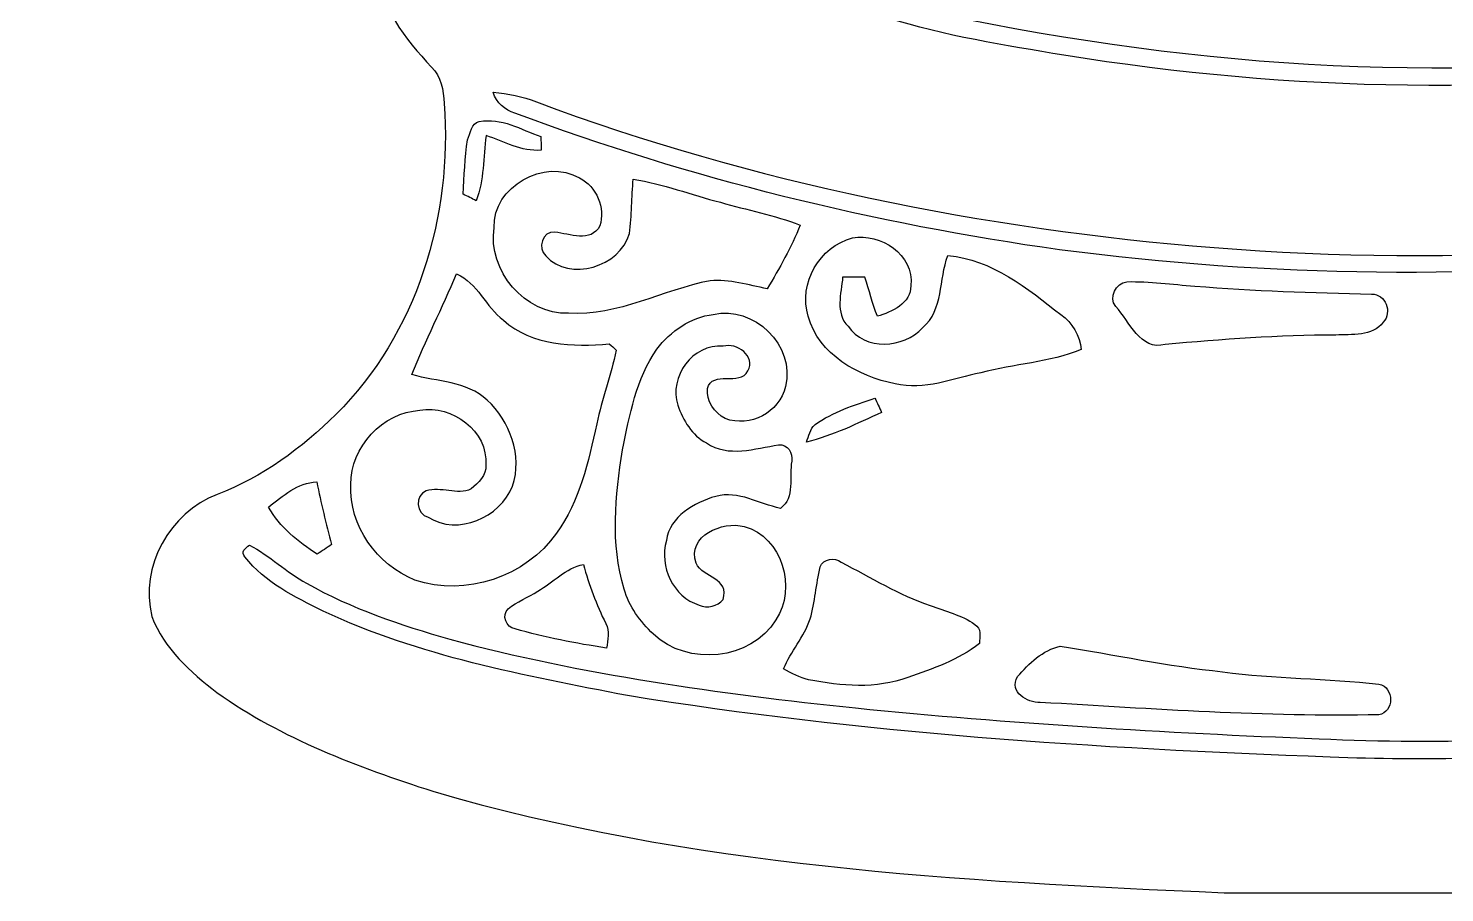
# Model space of a CAD drawing. Header units: centimetres. Extents: x -17.8 to 17.7, y -21.2 to 21.2.
# Drawn here: x -17.81 to 0.3, y -21.17 to -10.12 of the extents above; entities that cross this region are included whole.
import ezdxf

# ---------------------------------------------------------------- set-up
doc = ezdxf.new("R2010")
doc.units = ezdxf.units.CM
doc.header["$MEASUREMENT"] = 0
doc.layers.add('Camada 1', color=7, linetype='Continuous')

msp = doc.modelspace()

# ---------------------------------------------------------------- linework, layer by layer
at = {"layer": 'Camada 1', "color": 156}
for points, knots in [([(-0.79446, 21.16667), (-0.79446, 21.16667), (0.7239, 21.16667), (0.7239, 21.16667), (0.7239, 21.16667), (2.3054, 21.07212), (3.88197, 20.81107), (5.38656, 20.30765), (5.38656, 20.30765), (8.11424, 19.42042), (10.61085, 17.84068), (12.5864, 15.7614), (12.5864, 15.7614), (15.16027, 13.09299), (16.84549, 9.57333), (17.2854, 5.88998), (17.2854, 5.88998), (17.65617, 3.08328), (17.30869, 0.19332), (16.31879, -2.4571), (16.31879, -2.4571), (15.58925, -4.37303), (14.53197, -6.16902), (13.17484, -7.70819), (13.17484, -7.70819), (13.07677, -7.82285), (12.97975, -7.93962), (12.89791, -8.06662), (12.89791, -8.06662), (12.89156, -8.27052), (13.06195, -8.41022), (13.14873, -8.5792), (13.14873, -8.5792), (13.39285, -8.91434), (13.47435, -9.37295), (13.32724, -9.76454), (13.32724, -9.76454), (13.21505, -10.11026), (12.94412, -10.36532), (12.71023, -10.63096), (12.71023, -10.63096), (12.61886, -10.72903), (12.59558, -10.8645), (12.57794, -10.99326), (12.57794, -10.99326), (12.47951, -12.03889), (12.69471, -13.11592), (13.19636, -14.0395), (13.19636, -14.0395), (13.57665, -14.72283), (14.13651, -15.29891), (14.78844, -15.72754), (14.78844, -15.72754), (15.2273, -16.01964), (15.80621, -16.12477), (16.11736, -16.58726), (16.11736, -16.58726), (16.33784, -16.96367), (16.4652, -17.50236), (16.18509, -17.88089), (16.18509, -17.88089), (15.79068, -18.50884), (15.10877, -18.86162), (14.47377, -19.20028), (14.47377, -19.20028), (13.31948, -19.73262), (12.08969, -20.08505), (10.84615, -20.33799), (10.84615, -20.33799), (8.11989, -20.90773), (5.32977, -21.05342), (2.55446, -21.16667), (2.55446, -21.16667), (2.55446, -21.16667), (-2.52024, -21.16667), (-2.52024, -21.16667), (-2.52024, -21.16667), (-5.91644, -21.02273), (-9.35567, -20.83188), (-12.6365, -19.87056), (-12.6365, -19.87056), (-13.59994, -19.55976), (-14.56584, -19.19817), (-15.39698, -18.60797), (-15.39698, -18.60797), (-15.73389, -18.34762), (-16.07714, -18.04599), (-16.22883, -17.63642), (-16.22883, -17.63642), (-16.38829, -16.99648), (-15.99918, -16.31033), (-15.39452, -16.07502), (-15.39452, -16.07502), (-14.81525, -15.86018), (-14.3136, -15.48095), (-13.87475, -15.05267), (-13.87475, -15.05267), (-12.84182, -14.0268), (-12.37932, -12.51162), (-12.49257, -11.07722), (-12.49257, -11.07722), (-12.49892, -10.91177), (-12.5282, -10.72938), (-12.65555, -10.61191), (-12.65555, -10.61191), (-12.97975, -10.25525), (-13.35511, -9.83121), (-13.29972, -9.31227), (-13.29972, -9.31227), (-13.32759, -8.91505), (-13.07853, -8.59931), (-12.88485, -8.28287), (-12.88485, -8.28287), (-12.80301, -8.17351), (-12.91943, -8.05533), (-12.98328, -7.97489), (-12.98328, -7.97489), (-13.27538, -7.62), (-13.59323, -7.28627), (-13.86628, -6.9155), (-13.86628, -6.9155), (-16.53857, -3.49285), (-17.80857, 0.9719), (-17.38665, 5.28955), (-17.38665, 5.28955), (-17.0374, 9.41211), (-15.1324, 13.37769), (-12.14508, 16.2373), (-12.14508, 16.2373), (-10.47362, 17.88971), (-8.44374, 19.16677), (-6.25369, 20.01202), (-6.25369, 20.01202), (-4.51238, 20.6943), (-2.65818, 21.05554), (-0.79446, 21.16667), (-0.79446, 21.16667), (-0.79446, 21.16667), (-0.79446, 21.16667), (-0.79446, 21.16667)], [0, 0, 0, 0, 0.02777778, 0.02777778, 0.02777778, 0.02777778, 0.05555556, 0.05555556, 0.05555556, 0.05555556, 0.08333333, 0.08333333, 0.08333333, 0.08333333, 0.11111111, 0.11111111, 0.11111111, 0.11111111, 0.13888889, 0.13888889, 0.13888889, 0.13888889, 0.16666667, 0.16666667, 0.16666667, 0.16666667, 0.19444444, 0.19444444, 0.19444444, 0.19444444, 0.22222222, 0.22222222, 0.22222222, 0.22222222, 0.25, 0.25, 0.25, 0.25, 0.27777778, 0.27777778, 0.27777778, 0.27777778, 0.30555556, 0.30555556, 0.30555556, 0.30555556, 0.33333333, 0.33333333, 0.33333333, 0.33333333, 0.36111111, 0.36111111, 0.36111111, 0.36111111, 0.38888889, 0.38888889, 0.38888889, 0.38888889, 0.41666667, 0.41666667, 0.41666667, 0.41666667, 0.44444444, 0.44444444, 0.44444444, 0.44444444, 0.47222222, 0.47222222, 0.47222222, 0.47222222, 0.5, 0.5, 0.5, 0.5, 0.52777778, 0.52777778, 0.52777778, 0.52777778, 0.55555556, 0.55555556, 0.55555556, 0.55555556, 0.58333333, 0.58333333, 0.58333333, 0.58333333, 0.61111111, 0.61111111, 0.61111111, 0.61111111, 0.63888889, 0.63888889, 0.63888889, 0.63888889, 0.66666667, 0.66666667, 0.66666667, 0.66666667, 0.69444444, 0.69444444, 0.69444444, 0.69444444, 0.72222222, 0.72222222, 0.72222222, 0.72222222, 0.75, 0.75, 0.75, 0.75, 0.77777778, 0.77777778, 0.77777778, 0.77777778, 0.80555556, 0.80555556, 0.80555556, 0.80555556, 0.83333333, 0.83333333, 0.83333333, 0.83333333, 0.86111111, 0.86111111, 0.86111111, 0.86111111, 0.88888889, 0.88888889, 0.88888889, 0.88888889, 0.91666667, 0.91666667, 0.91666667, 0.91666667, 0.94444444, 0.94444444, 0.94444444, 0.94444444, 1, 1, 1, 1]), ([(5.99511, -9.91447), (5.10611, -10.15894), (4.19982, -10.34662), (3.28224, -10.44187), (3.28224, -10.44187), (-0.06174, -10.84192), (-3.46639, -10.55617), (-6.74017, -9.7977), (-6.74017, -9.7977), (-6.7691, -9.85943), (-6.79732, -9.92152), (-6.82449, -9.98467), (-6.82449, -9.98467), (-6.08894, -10.21397), (-5.32518, -10.33462), (-4.56671, -10.46092), (-4.56671, -10.46092), (-1.66546, -10.92729), (1.31269, -10.99855), (4.21781, -10.52689), (4.21781, -10.52689), (5.29237, -10.34803), (6.36517, -10.11026), (7.3794, -9.70703), (7.3794, -9.70703), (7.37023, -9.65623), (7.36141, -9.60614), (7.35295, -9.55604), (7.35295, -9.55604), (6.89116, -9.64071), (6.44842, -9.79805), (5.99511, -9.91447), (5.99511, -9.91447), (5.99511, -9.91447), (5.99511, -9.91447), (5.99511, -9.91447)], [0, 0, 0, 0, 0.1, 0.1, 0.1, 0.1, 0.2, 0.2, 0.2, 0.2, 0.3, 0.3, 0.3, 0.3, 0.4, 0.4, 0.4, 0.4, 0.5, 0.5, 0.5, 0.5, 0.6, 0.6, 0.6, 0.6, 0.7, 0.7, 0.7, 0.7, 0.8, 0.8, 0.8, 0.8, 1, 1, 1, 1]), ([(-11.86533, -10.9354), (-11.82546, -11.07158), (-11.71363, -11.15942), (-11.58663, -11.20281), (-11.58663, -11.20281), (-9.33909, -12.0396), (-6.9977, -12.6171), (-4.6228, -12.948), (-4.6228, -12.948), (-1.93499, -13.30219), (0.7941, -13.323), (3.49109, -13.05419), (3.49109, -13.05419), (6.15562, -12.76844), (8.80075, -12.22728), (11.33052, -11.3344), (11.33052, -11.3344), (11.52666, -11.25643), (11.75279, -11.20916), (11.89073, -11.03524), (11.89073, -11.03524), (11.61415, -10.91036), (11.33687, -11.10862), (11.07863, -11.18341), (11.07863, -11.18341), (9.63648, -11.68753), (8.15058, -12.05794), (6.65551, -12.36662), (6.65551, -12.36662), (3.59622, -12.95224), (0.46037, -13.16778), (-2.6476, -12.92013), (-2.6476, -12.92013), (-5.60035, -12.68659), (-8.53264, -12.09146), (-11.31217, -11.05888), (-11.31217, -11.05888), (-11.4875, -10.98515), (-11.67624, -10.94952), (-11.86533, -10.9354), (-11.86533, -10.9354), (-11.86533, -10.9354), (-11.86533, -10.9354), (-11.86533, -10.9354)], [0, 0, 0, 0, 0.08333333, 0.08333333, 0.08333333, 0.08333333, 0.16666667, 0.16666667, 0.16666667, 0.16666667, 0.25, 0.25, 0.25, 0.25, 0.33333333, 0.33333333, 0.33333333, 0.33333333, 0.41666667, 0.41666667, 0.41666667, 0.41666667, 0.5, 0.5, 0.5, 0.5, 0.58333333, 0.58333333, 0.58333333, 0.58333333, 0.66666667, 0.66666667, 0.66666667, 0.66666667, 0.75, 0.75, 0.75, 0.75, 0.83333333, 0.83333333, 0.83333333, 0.83333333, 1, 1, 1, 1]), ([(-12.04242, -11.31041), (-12.14825, -11.32205), (-12.15566, -11.46457), (-12.192, -11.54218), (-12.192, -11.54218), (-12.22869, -11.77114), (-12.23469, -12.00573), (-12.24703, -12.23786), (-12.24703, -12.23786), (-12.192, -12.26538), (-12.13697, -12.29289), (-12.08158, -12.32112), (-12.08158, -12.32112), (-11.97927, -12.05653), (-11.99268, -11.7662), (-11.9567, -11.48891), (-11.9567, -11.48891), (-11.72598, -11.56264), (-11.50197, -11.6967), (-11.25185, -11.67483), (-11.25185, -11.67483), (-11.2529, -11.61556), (-11.25361, -11.557), (-11.25467, -11.49879), (-11.25467, -11.49879), (-11.51114, -11.41554), (-11.7609, -11.25008), (-12.04242, -11.31041), (-12.04242, -11.31041), (-12.04242, -11.31041), (-12.04242, -11.31041), (-12.04242, -11.31041)], [0, 0, 0, 0, 0.11111111, 0.11111111, 0.11111111, 0.11111111, 0.22222222, 0.22222222, 0.22222222, 0.22222222, 0.33333333, 0.33333333, 0.33333333, 0.33333333, 0.44444444, 0.44444444, 0.44444444, 0.44444444, 0.55555556, 0.55555556, 0.55555556, 0.55555556, 0.66666667, 0.66666667, 0.66666667, 0.66666667, 0.77777778, 0.77777778, 0.77777778, 0.77777778, 1, 1, 1, 1]), ([(-11.85439, -12.66543), (-11.93412, -13.21329), (-11.46034, -13.77668), (-10.90119, -13.76045), (-10.90119, -13.76045), (-10.26477, -13.79679), (-9.69927, -13.46094), (-9.09108, -13.34382), (-9.09108, -13.34382), (-8.84379, -13.32265), (-8.60107, -13.3985), (-8.36083, -13.44718), (-8.36083, -13.44718), (-8.20596, -13.18366), (-8.05145, -12.91731), (-7.94067, -12.63191), (-7.94067, -12.63191), (-8.27158, -12.50668), (-8.62012, -12.43789), (-8.9595, -12.34158), (-8.9595, -12.34158), (-9.33132, -12.24421), (-9.69363, -12.10839), (-10.07357, -12.04489), (-10.07357, -12.04489), (-10.09791, -12.27596), (-10.0905, -12.50915), (-10.12331, -12.73986), (-10.12331, -12.73986), (-10.2429, -13.16355), (-10.88672, -13.36604), (-11.19258, -13.02667), (-11.19258, -13.02667), (-11.3037, -12.92789), (-11.23527, -12.7067), (-11.07757, -12.72399), (-11.07757, -12.72399), (-10.88284, -12.74374), (-10.62037, -12.86298), (-10.49937, -12.64214), (-10.49937, -12.64214), (-10.43164, -12.41672), (-10.54241, -12.13485), (-10.76007, -12.03043), (-10.76007, -12.03043), (-11.20704, -11.76796), (-11.86921, -12.13979), (-11.85439, -12.66543), (-11.85439, -12.66543), (-11.85439, -12.66543), (-11.85439, -12.66543), (-11.85439, -12.66543)], [0, 0, 0, 0, 0.07142857, 0.07142857, 0.07142857, 0.07142857, 0.14285714, 0.14285714, 0.14285714, 0.14285714, 0.21428571, 0.21428571, 0.21428571, 0.21428571, 0.28571429, 0.28571429, 0.28571429, 0.28571429, 0.35714286, 0.35714286, 0.35714286, 0.35714286, 0.42857143, 0.42857143, 0.42857143, 0.42857143, 0.5, 0.5, 0.5, 0.5, 0.57142857, 0.57142857, 0.57142857, 0.57142857, 0.64285714, 0.64285714, 0.64285714, 0.64285714, 0.71428571, 0.71428571, 0.71428571, 0.71428571, 0.78571429, 0.78571429, 0.78571429, 0.78571429, 0.85714286, 0.85714286, 0.85714286, 0.85714286, 1, 1, 1, 1]), ([(-7.27145, -12.79737), (-7.69232, -12.90602), (-7.96396, -13.37698), (-7.83766, -13.79784), (-7.83766, -13.79784), (-7.7022, -14.29032), (-7.19702, -14.56655), (-6.72571, -14.6618), (-6.72571, -14.6618), (-6.35176, -14.75352), (-5.98981, -14.59124), (-5.62892, -14.51927), (-5.62892, -14.51927), (-5.20382, -14.41027), (-4.75615, -14.38663), (-4.34516, -14.22506), (-4.34516, -14.22506), (-4.36633, -14.04302), (-4.45946, -13.88322), (-4.60587, -13.77703), (-4.60587, -13.77703), (-5.03096, -13.44507), (-5.49063, -13.06865), (-6.05084, -13.02279), (-6.05084, -13.02279), (-6.16938, -13.32689), (-6.10447, -13.71459), (-6.37364, -13.94636), (-6.37364, -13.94636), (-6.62058, -14.21024), (-7.10988, -14.24058), (-7.32825, -13.9259), (-7.32825, -13.9259), (-7.49512, -13.75763), (-7.41433, -13.50645), (-7.39669, -13.2969), (-7.39669, -13.2969), (-7.32578, -13.29725), (-7.18397, -13.29796), (-7.11341, -13.29796), (-7.11341, -13.29796), (-7.05661, -13.46306), (-7.01851, -13.63451), (-6.9529, -13.79714), (-6.9529, -13.79714), (-6.77051, -13.74845), (-6.51969, -13.62957), (-6.52568, -13.40767), (-6.52568, -13.40767), (-6.48053, -13.00903), (-6.91056, -12.72963), (-7.27145, -12.79737), (-7.27145, -12.79737), (-7.27145, -12.79737), (-7.27145, -12.79737), (-7.27145, -12.79737)], [0, 0, 0, 0, 0.06666667, 0.06666667, 0.06666667, 0.06666667, 0.13333333, 0.13333333, 0.13333333, 0.13333333, 0.2, 0.2, 0.2, 0.2, 0.26666667, 0.26666667, 0.26666667, 0.26666667, 0.33333333, 0.33333333, 0.33333333, 0.33333333, 0.4, 0.4, 0.4, 0.4, 0.46666667, 0.46666667, 0.46666667, 0.46666667, 0.53333333, 0.53333333, 0.53333333, 0.53333333, 0.6, 0.6, 0.6, 0.6, 0.66666667, 0.66666667, 0.66666667, 0.66666667, 0.73333333, 0.73333333, 0.73333333, 0.73333333, 0.8, 0.8, 0.8, 0.8, 0.86666667, 0.86666667, 0.86666667, 0.86666667, 1, 1, 1, 1]), ([(-12.33311, -13.25668), (-12.51585, -13.68954), (-12.72963, -14.10829), (-12.9039, -14.54467), (-12.9039, -14.54467), (-12.57723, -14.6371), (-12.20787, -14.62793), (-11.94117, -14.86888), (-11.94117, -14.86888), (-11.65154, -15.14193), (-11.48574, -15.57725), (-11.61697, -15.96954), (-11.61697, -15.96954), (-11.77643, -16.36959), (-12.31618, -16.61089), (-12.69788, -16.36571), (-12.69788, -16.36571), (-12.85064, -16.33185), (-12.86933, -16.08243), (-12.72117, -16.03093), (-12.72117, -16.03093), (-12.53419, -15.97095), (-12.32782, -16.08913), (-12.14508, -16.00623), (-12.14508, -16.00623), (-12.05583, -15.92827), (-11.94788, -15.8302), (-11.95881, -15.70073), (-11.95881, -15.70073), (-11.93024, -15.26434), (-12.39026, -14.92462), (-12.8016, -14.9994), (-12.8016, -14.9994), (-13.2782, -15.02586), (-13.68989, -15.47142), (-13.6846, -15.94697), (-13.6846, -15.94697), (-13.71247, -16.47543), (-13.35017, -16.97672), (-12.86651, -17.17075), (-12.86651, -17.17075), (-12.22093, -17.38806), (-11.44376, -17.13089), (-11.055, -16.56927), (-11.055, -16.56927), (-10.75408, -16.16287), (-10.65071, -15.65698), (-10.541, -15.17473), (-10.541, -15.17473), (-10.47397, -14.85547), (-10.3572, -14.54961), (-10.293, -14.23), (-10.293, -14.23), (-10.32228, -14.20354), (-10.3512, -14.17743), (-10.38013, -14.15168), (-10.38013, -14.15168), (-10.84298, -14.18978), (-11.36791, -14.1799), (-11.73409, -13.8497), (-11.73409, -13.8497), (-11.95917, -13.67649), (-12.06359, -13.37345), (-12.33311, -13.25668), (-12.33311, -13.25668), (-12.33311, -13.25668), (-12.33311, -13.25668), (-12.33311, -13.25668)], [0, 0, 0, 0, 0.05555556, 0.05555556, 0.05555556, 0.05555556, 0.11111111, 0.11111111, 0.11111111, 0.11111111, 0.16666667, 0.16666667, 0.16666667, 0.16666667, 0.22222222, 0.22222222, 0.22222222, 0.22222222, 0.27777778, 0.27777778, 0.27777778, 0.27777778, 0.33333333, 0.33333333, 0.33333333, 0.33333333, 0.38888889, 0.38888889, 0.38888889, 0.38888889, 0.44444444, 0.44444444, 0.44444444, 0.44444444, 0.5, 0.5, 0.5, 0.5, 0.55555556, 0.55555556, 0.55555556, 0.55555556, 0.61111111, 0.61111111, 0.61111111, 0.61111111, 0.66666667, 0.66666667, 0.66666667, 0.66666667, 0.72222222, 0.72222222, 0.72222222, 0.72222222, 0.77777778, 0.77777778, 0.77777778, 0.77777778, 0.83333333, 0.83333333, 0.83333333, 0.83333333, 0.88888889, 0.88888889, 0.88888889, 0.88888889, 1, 1, 1, 1]), ([(-3.76202, -13.35687), (-3.90207, -13.37345), (-4.00367, -13.55866), (-3.90349, -13.67472), (-3.90349, -13.67472), (-3.7278, -13.86099), (-3.59622, -14.2434), (-3.27096, -14.15873), (-3.27096, -14.15873), (-2.54635, -14.09488), (-1.82033, -14.03738), (-1.09255, -14.03914), (-1.09255, -14.03914), (-0.89041, -14.02715), (-0.62336, -14.06066), (-0.48436, -13.87334), (-0.48436, -13.87334), (-0.36583, -13.75022), (-0.45438, -13.50715), (-0.63429, -13.51633), (-0.63429, -13.51633), (-1.38783, -13.49481), (-2.14277, -13.47858), (-2.89419, -13.41155), (-2.89419, -13.41155), (-3.18347, -13.39285), (-3.47169, -13.3477), (-3.76202, -13.35687), (-3.76202, -13.35687), (-3.76202, -13.35687), (-3.76202, -13.35687), (-3.76202, -13.35687)], [0, 0, 0, 0, 0.11111111, 0.11111111, 0.11111111, 0.11111111, 0.22222222, 0.22222222, 0.22222222, 0.22222222, 0.33333333, 0.33333333, 0.33333333, 0.33333333, 0.44444444, 0.44444444, 0.44444444, 0.44444444, 0.55555556, 0.55555556, 0.55555556, 0.55555556, 0.66666667, 0.66666667, 0.66666667, 0.66666667, 0.77777778, 0.77777778, 0.77777778, 0.77777778, 1, 1, 1, 1]), ([(-9.05087, -13.77632), (-9.34155, -13.80631), (-9.59697, -13.99117), (-9.77194, -14.21694), (-9.77194, -14.21694), (-10.03723, -14.59724), (-10.12155, -15.06185), (-10.21115, -15.50705), (-10.21115, -15.50705), (-10.3057, -16.09302), (-10.36496, -16.70614), (-10.1921, -17.2847), (-10.1921, -17.2847), (-10.13037, -17.50977), (-9.98255, -17.70062), (-9.8171, -17.86078), (-9.8171, -17.86078), (-9.38036, -18.27742), (-8.57074, -18.19875), (-8.24971, -17.6784), (-8.24971, -17.6784), (-7.97772, -17.27376), (-8.17069, -16.62112), (-8.65399, -16.4853), (-8.65399, -16.4853), (-8.93374, -16.4151), (-9.38883, -16.59855), (-9.26959, -16.95626), (-9.26959, -16.95626), (-9.18669, -17.14817), (-8.83391, -17.14218), (-8.92634, -17.41911), (-8.92634, -17.41911), (-9.00007, -17.50624), (-9.12636, -17.53588), (-9.23114, -17.49002), (-9.23114, -17.49002), (-9.56522, -17.38877), (-9.74443, -16.99613), (-9.65024, -16.66593), (-9.65024, -16.66593), (-9.60473, -16.35231), (-9.29569, -16.18333), (-9.01947, -16.10007), (-9.01947, -16.10007), (-8.72384, -16.02563), (-8.46702, -16.19497), (-8.19256, -16.25459), (-8.19256, -16.25459), (-8.00312, -16.11947), (-8.08425, -15.8429), (-8.04757, -15.65028), (-8.04757, -15.65028), (-8.02746, -15.54656), (-8.10154, -15.42768), (-8.21584, -15.44108), (-8.21584, -15.44108), (-8.51288, -15.4873), (-8.86425, -15.60759), (-9.13659, -15.41674), (-9.13659, -15.41674), (-9.32674, -15.32325), (-9.43328, -15.12535), (-9.50595, -14.93626), (-9.50595, -14.93626), (-9.6206, -14.5736), (-9.3151, -14.14639), (-8.92528, -14.18167), (-8.92528, -14.18167), (-8.74924, -14.12804), (-8.50477, -14.31149), (-8.60742, -14.49705), (-8.60742, -14.49705), (-8.71255, -14.69355), (-9.06251, -14.4847), (-9.12565, -14.72142), (-9.12565, -14.72142), (-9.14224, -14.87805), (-9.03499, -15.03574), (-8.89811, -15.107), (-8.89811, -15.107), (-8.57814, -15.22412), (-8.20632, -15.02868), (-8.12765, -14.69672), (-8.12765, -14.69672), (-7.99747, -14.1739), (-8.53546, -13.6532), (-9.05087, -13.77632), (-9.05087, -13.77632), (-9.05087, -13.77632), (-9.05087, -13.77632), (-9.05087, -13.77632)], [0, 0, 0, 0, 0.04166667, 0.04166667, 0.04166667, 0.04166667, 0.08333333, 0.08333333, 0.08333333, 0.08333333, 0.125, 0.125, 0.125, 0.125, 0.16666667, 0.16666667, 0.16666667, 0.16666667, 0.20833333, 0.20833333, 0.20833333, 0.20833333, 0.25, 0.25, 0.25, 0.25, 0.29166667, 0.29166667, 0.29166667, 0.29166667, 0.33333333, 0.33333333, 0.33333333, 0.33333333, 0.375, 0.375, 0.375, 0.375, 0.41666667, 0.41666667, 0.41666667, 0.41666667, 0.45833333, 0.45833333, 0.45833333, 0.45833333, 0.5, 0.5, 0.5, 0.5, 0.54166667, 0.54166667, 0.54166667, 0.54166667, 0.58333333, 0.58333333, 0.58333333, 0.58333333, 0.625, 0.625, 0.625, 0.625, 0.66666667, 0.66666667, 0.66666667, 0.66666667, 0.70833333, 0.70833333, 0.70833333, 0.70833333, 0.75, 0.75, 0.75, 0.75, 0.79166667, 0.79166667, 0.79166667, 0.79166667, 0.83333333, 0.83333333, 0.83333333, 0.83333333, 0.875, 0.875, 0.875, 0.875, 0.91666667, 0.91666667, 0.91666667, 0.91666667, 1, 1, 1, 1]), ([(-7.74982, -15.1832), (-7.81614, -15.23823), (-7.82814, -15.32996), (-7.85918, -15.40616), (-7.85918, -15.40616), (-7.52369, -15.32502), (-7.21148, -15.16944), (-6.89857, -15.02657), (-6.89857, -15.02657), (-6.92644, -14.96483), (-6.95466, -14.90451), (-6.98359, -14.84453), (-6.98359, -14.84453), (-7.24817, -14.93379), (-7.52016, -15.0181), (-7.74982, -15.1832), (-7.74982, -15.1832), (-7.74982, -15.1832), (-7.74982, -15.1832), (-7.74982, -15.1832)], [0, 0, 0, 0, 0.16666667, 0.16666667, 0.16666667, 0.16666667, 0.33333333, 0.33333333, 0.33333333, 0.33333333, 0.5, 0.5, 0.5, 0.5, 0.66666667, 0.66666667, 0.66666667, 0.66666667, 1, 1, 1, 1]), ([(-14.73764, -16.23695), (-14.5923, -16.49553), (-14.36123, -16.68286), (-14.11428, -16.83914), (-14.11428, -16.83914), (-14.0529, -16.79857), (-13.99187, -16.75765), (-13.93084, -16.71637), (-13.93084, -16.71637), (-14.00422, -16.45214), (-14.06384, -16.18368), (-14.12169, -15.91627), (-14.12169, -15.91627), (-14.36723, -15.92157), (-14.55385, -16.09619), (-14.73764, -16.23695), (-14.73764, -16.23695), (-14.73764, -16.23695), (-14.73764, -16.23695), (-14.73764, -16.23695)], [0, 0, 0, 0, 0.16666667, 0.16666667, 0.16666667, 0.16666667, 0.33333333, 0.33333333, 0.33333333, 0.33333333, 0.5, 0.5, 0.5, 0.5, 0.66666667, 0.66666667, 0.66666667, 0.66666667, 1, 1, 1, 1]), ([(-14.98035, -16.72272), (-15.03468, -16.75941), (-15.09642, -16.80986), (-15.03892, -16.87477), (-15.03892, -16.87477), (-14.78844, -17.20109), (-14.40003, -17.3863), (-14.04055, -17.56798), (-14.04055, -17.56798), (-12.81395, -18.14195), (-11.46916, -18.39136), (-10.148, -18.64677), (-10.148, -18.64677), (-7.17832, -19.13043), (-4.16948, -19.32622), (-1.16487, -19.43276), (-1.16487, -19.43276), (0.04868, -19.48815), (1.26259, -19.43594), (2.47509, -19.3809), (2.47509, -19.3809), (4.34657, -19.29165), (6.21806, -19.171), (8.07861, -18.94558), (8.07861, -18.94558), (10.02771, -18.70463), (11.99691, -18.43017), (13.83982, -17.72073), (13.83982, -17.72073), (14.28327, -17.532), (14.73447, -17.32809), (15.08936, -16.99436), (15.08936, -16.99436), (15.16203, -16.94286), (15.12817, -16.8462), (15.09959, -16.78023), (15.09959, -16.78023), (14.98953, -16.79398), (14.89675, -16.86031), (14.81384, -16.92875), (14.81384, -16.92875), (14.21271, -17.39688), (13.47576, -17.63712), (12.76032, -17.8696), (12.76032, -17.8696), (9.74231, -18.70075), (6.60153, -18.91065), (3.49144, -19.11279), (3.49144, -19.11279), (1.89442, -19.19287), (0.29422, -19.27613), (-1.30492, -19.19958), (-1.30492, -19.19958), (-3.28366, -19.12161), (-5.26133, -19.00378), (-7.23194, -18.80588), (-7.23194, -18.80588), (-8.97714, -18.62278), (-10.72197, -18.37972), (-12.42025, -17.92746), (-12.42025, -17.92746), (-13.0496, -17.74402), (-13.67755, -17.53517), (-14.25046, -17.21203), (-14.25046, -17.21203), (-14.50869, -17.07092), (-14.72142, -16.86031), (-14.98035, -16.72272), (-14.98035, -16.72272), (-14.98035, -16.72272), (-14.98035, -16.72272), (-14.98035, -16.72272)], [0, 0, 0, 0, 0.05263158, 0.05263158, 0.05263158, 0.05263158, 0.10526316, 0.10526316, 0.10526316, 0.10526316, 0.15789474, 0.15789474, 0.15789474, 0.15789474, 0.21052632, 0.21052632, 0.21052632, 0.21052632, 0.26315789, 0.26315789, 0.26315789, 0.26315789, 0.31578947, 0.31578947, 0.31578947, 0.31578947, 0.36842105, 0.36842105, 0.36842105, 0.36842105, 0.42105263, 0.42105263, 0.42105263, 0.42105263, 0.47368421, 0.47368421, 0.47368421, 0.47368421, 0.52631579, 0.52631579, 0.52631579, 0.52631579, 0.57894737, 0.57894737, 0.57894737, 0.57894737, 0.63157895, 0.63157895, 0.63157895, 0.63157895, 0.68421053, 0.68421053, 0.68421053, 0.68421053, 0.73684211, 0.73684211, 0.73684211, 0.73684211, 0.78947368, 0.78947368, 0.78947368, 0.78947368, 0.84210526, 0.84210526, 0.84210526, 0.84210526, 0.89473684, 0.89473684, 0.89473684, 0.89473684, 1, 1, 1, 1]), ([(-11.29524, -17.31045), (-11.41554, -17.39512), (-11.55982, -17.44345), (-11.67236, -17.5394), (-11.67236, -17.5394), (-11.76232, -17.61878), (-11.69882, -17.77647), (-11.58593, -17.79482), (-11.58593, -17.79482), (-11.20246, -17.90418), (-10.80946, -17.98073), (-10.41541, -18.04), (-10.41541, -18.04), (-10.39954, -17.93628), (-10.37237, -17.82374), (-10.42564, -17.72602), (-10.42564, -17.72602), (-10.54523, -17.48437), (-10.64154, -17.23143), (-10.70963, -16.97002), (-10.70963, -16.97002), (-10.93999, -17.01412), (-11.09592, -17.20356), (-11.29524, -17.31045), (-11.29524, -17.31045), (-11.29524, -17.31045), (-11.29524, -17.31045), (-11.29524, -17.31045)], [0, 0, 0, 0, 0.125, 0.125, 0.125, 0.125, 0.25, 0.25, 0.25, 0.25, 0.375, 0.375, 0.375, 0.375, 0.5, 0.5, 0.5, 0.5, 0.625, 0.625, 0.625, 0.625, 0.75, 0.75, 0.75, 0.75, 1, 1, 1, 1]), ([(-7.6842, -17.00318), (-7.73747, -17.2219), (-7.74806, -17.45015), (-7.8112, -17.66782), (-7.8112, -17.66782), (-7.89305, -17.89677), (-8.05956, -18.08162), (-8.15128, -18.30634), (-8.15128, -18.30634), (-8.04933, -18.36102), (-7.94702, -18.42205), (-7.83167, -18.44463), (-7.83167, -18.44463), (-7.41574, -18.52577), (-6.96771, -18.56705), (-6.56272, -18.41394), (-6.56272, -18.41394), (-6.24311, -18.30775), (-5.91714, -18.19204), (-5.64903, -17.98179), (-5.64903, -17.98179), (-5.64303, -17.88901), (-5.6201, -17.78811), (-5.70653, -17.73661), (-5.70653, -17.73661), (-5.87587, -17.61525), (-6.08542, -17.57221), (-6.27627, -17.49531), (-6.27627, -17.49531), (-6.67773, -17.36019), (-7.03897, -17.13547), (-7.41362, -16.94286), (-7.41362, -16.94286), (-7.49759, -16.87265), (-7.64716, -16.89558), (-7.6842, -17.00318), (-7.6842, -17.00318), (-7.6842, -17.00318), (-7.6842, -17.00318), (-7.6842, -17.00318)], [0, 0, 0, 0, 0.09090909, 0.09090909, 0.09090909, 0.09090909, 0.18181818, 0.18181818, 0.18181818, 0.18181818, 0.27272727, 0.27272727, 0.27272727, 0.27272727, 0.36363636, 0.36363636, 0.36363636, 0.36363636, 0.45454545, 0.45454545, 0.45454545, 0.45454545, 0.54545455, 0.54545455, 0.54545455, 0.54545455, 0.63636364, 0.63636364, 0.63636364, 0.63636364, 0.72727273, 0.72727273, 0.72727273, 0.72727273, 0.81818182, 0.81818182, 0.81818182, 0.81818182, 1, 1, 1, 1]), ([(-4.61504, -18.01636), (-4.83729, -18.06328), (-5.01579, -18.23967), (-5.16043, -18.40512), (-5.16043, -18.40512), (-5.27367, -18.6055), (-5.0359, -18.7392), (-4.8701, -18.73497), (-4.8701, -18.73497), (-3.42935, -18.81611), (-1.98543, -18.92476), (-0.54257, -18.89231), (-0.54257, -18.89231), (-0.34184, -18.86303), (-0.34114, -18.53635), (-0.5401, -18.50178), (-0.5401, -18.50178), (-1.20332, -18.42452), (-1.87572, -18.43617), (-2.53824, -18.34233), (-2.53824, -18.34233), (-3.23674, -18.27389), (-3.92324, -18.12219), (-4.61504, -18.01636), (-4.61504, -18.01636), (-4.61504, -18.01636), (-4.61504, -18.01636), (-4.61504, -18.01636)], [0, 0, 0, 0, 0.125, 0.125, 0.125, 0.125, 0.25, 0.25, 0.25, 0.25, 0.375, 0.375, 0.375, 0.375, 0.5, 0.5, 0.5, 0.5, 0.625, 0.625, 0.625, 0.625, 0.75, 0.75, 0.75, 0.75, 1, 1, 1, 1])]:
    msp.add_open_spline(points, degree=3, knots=knots, dxfattribs=at)

doc.saveas('drawing.dxf')
